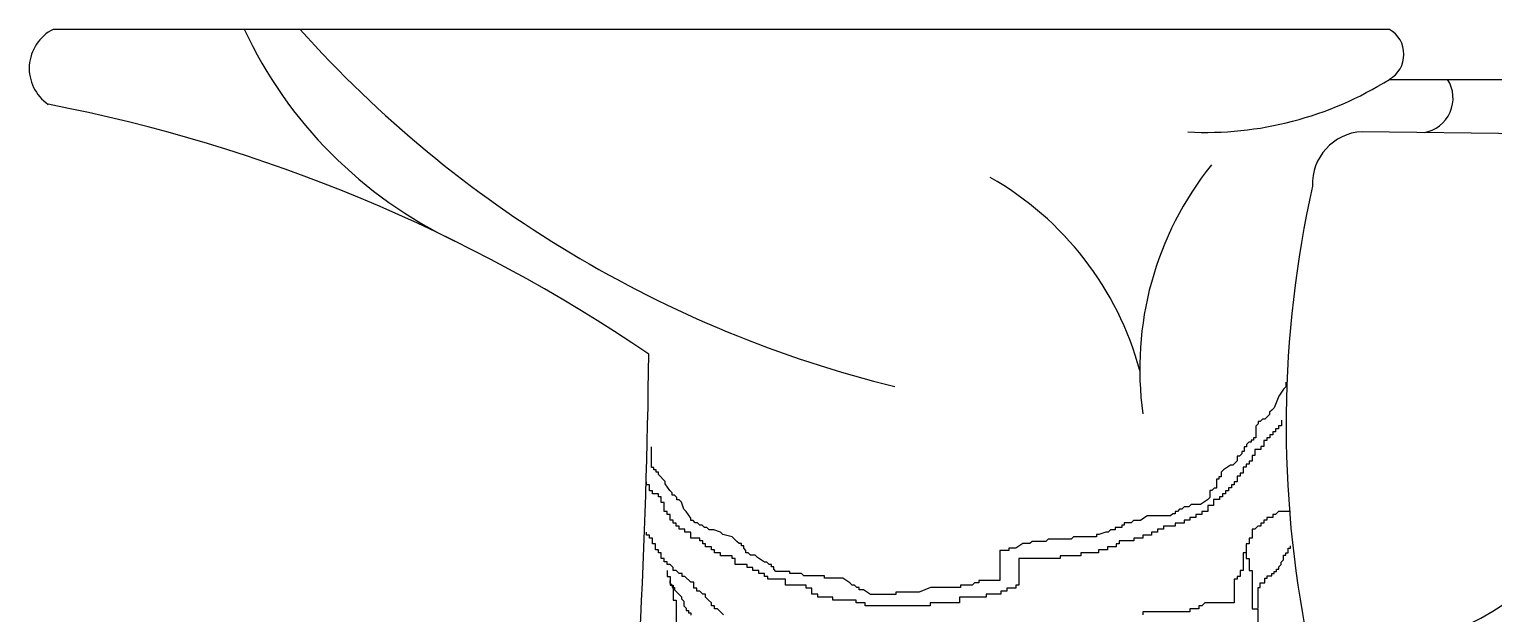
# Model space of a CAD drawing. Header units: millimetres. Extents: x 204800 to 233555, y -2285 to 8522.
# Drawn here: x 223004.9 to 223150.1, y 5886.6 to 5944.6 of the extents above; entities that cross this region are included whole.
import ezdxf

# ---------------------------------------------------------------- set-up
doc = ezdxf.new("R2010")
doc.units = ezdxf.units.MM
for name, color, linetype in [('DIM【标注】', 66, 'Continuous'), ('中线', 90, 'Continuous'), ('家具内线', 8, 'Continuous')]:
    doc.layers.add(name, color=color, linetype=linetype)

# ---------------------------------------------------------------- blocks, each defined once
blk = doc.blocks.new('MK-ZS-0228')
at = {"layer": '中线', "color": 251}
for p, q in [((77766.89, 5443.5), (77899.3, 5443.5)), ((77899.3, 5438.54), (77923.6, 5438.54)), ((77921.81, 5433.04), (77896.59, 5433.35))]:
    blk.add_line(p, q, dxfattribs=at)
for centre, radius, start, end in [((77768.84, 5439.63), 4.33, 116.8635, 235.5032), ((77897.89, 5441.02), 2.85, 299.6067, 60.3933), ((77736.23, 5279.78), 159.17, 55.7093, 79.0759), ((77896.86, 5428.17), 5.19, 92.9575, 182.3918), ((77998.22, 5404.26), 109.15, 167.4642, 191.3434), ((77148.52, 5418.83), 677.43, 349.92009, 359.36179)]:
    blk.add_arc(centre, radius, start, end, dxfattribs=at)
at = {"layer": '家具内线', "color": 251}
for p, q in [((77888.8, 5407.82), (77888.34, 5407.13)), ((77889.03, 5408.05), (77888.8, 5407.82)), ((77889.03, 5408.51), (77889.03, 5408.05)), ((77887.89, 5405.99), (77887.66, 5405.76)), ((77888.34, 5407.13), (77887.89, 5405.99)), ((77886.29, 5404.39), (77886.06, 5404.17)), ((77886.29, 5404.62), (77886.29, 5404.39)), ((77886.51, 5404.62), (77886.29, 5404.62)), ((77886.74, 5404.85), (77886.51, 5404.62)), ((77886.97, 5404.85), (77886.74, 5404.85)), ((77887.43, 5405.31), (77886.97, 5404.85)), ((77887.66, 5405.76), (77887.43, 5405.54)), ((77887.43, 5405.54), (77887.43, 5405.31)), ((77888.62, 5404.77), (77888.62, 5404.19)), ((77885.83, 5403.02), (77885.83, 5402.79)), ((77886.06, 5403.02), (77885.83, 5403.02)), ((77886.06, 5404.17), (77886.06, 5403.02)), ((77887.15, 5403.02), (77887.15, 5402.73)), ((77887.44, 5403.02), (77887.15, 5403.02)), ((77887.44, 5403.31), (77887.44, 5403.02)), ((77887.74, 5403.31), (77887.44, 5403.31)), ((77887.74, 5403.6), (77887.74, 5403.31)), ((77888.03, 5403.6), (77887.74, 5403.6)), ((77888.03, 5403.9), (77888.03, 5403.6)), ((77888.32, 5403.9), (77888.03, 5403.9)), ((77888.32, 5404.19), (77888.32, 5403.9)), ((77888.62, 5404.19), (77888.32, 5404.19)), ((77826.17, 5400.05), (77826.17, 5402.11)), ((77884.69, 5401.65), (77884.69, 5401.42)), ((77884.91, 5401.65), (77884.69, 5401.65)), ((77884.91, 5402.11), (77884.91, 5401.65)), ((77885.14, 5402.11), (77884.91, 5402.11)), ((77885.37, 5402.57), (77885.14, 5402.34)), ((77885.14, 5402.34), (77885.14, 5402.11)), ((77885.6, 5402.57), (77885.37, 5402.57)), ((77885.6, 5402.79), (77885.6, 5402.57)), ((77885.83, 5402.79), (77885.6, 5402.79)), ((77885.98, 5401.85), (77885.98, 5401.26)), ((77886.57, 5401.85), (77885.98, 5401.85)), ((77886.57, 5402.14), (77886.57, 5401.85)), ((77886.86, 5402.14), (77886.57, 5402.14)), ((77886.86, 5402.73), (77886.86, 5402.14)), ((77887.15, 5402.73), (77886.86, 5402.73)), ((77826.4, 5400.05), (77826.17, 5400.05)), ((77826.4, 5399.83), (77826.4, 5400.05)), ((77883.54, 5400.28), (77882.86, 5399.83)), ((77883.77, 5400.28), (77883.54, 5400.28)), ((77884.23, 5400.74), (77883.77, 5400.28)), ((77884.23, 5401.2), (77884.23, 5400.74)), ((77884.46, 5401.2), (77884.23, 5401.2)), ((77884.69, 5401.42), (77884.46, 5401.2)), ((77884.81, 5400.09), (77884.81, 5399.51)), ((77885.1, 5400.09), (77884.81, 5400.09)), ((77885.1, 5400.39), (77885.1, 5400.09)), ((77885.4, 5400.39), (77885.1, 5400.39)), ((77885.4, 5400.68), (77885.4, 5400.39)), ((77885.69, 5400.68), (77885.4, 5400.68)), ((77885.69, 5401.26), (77885.69, 5400.68)), ((77885.98, 5401.26), (77885.69, 5401.26)), ((77825.69, 5398.34), (77825.69, 5398.63)), ((77826.63, 5399.83), (77826.4, 5399.83)), ((77826.63, 5399.6), (77826.63, 5399.83)), ((77826.86, 5399.6), (77826.63, 5399.6)), ((77826.86, 5399.37), (77826.86, 5399.6)), ((77827.54, 5398.68), (77826.86, 5399.37)), ((77827.54, 5398.45), (77827.54, 5398.68)), ((77882.17, 5398.91), (77882.17, 5398)), ((77882.4, 5398.91), (77882.17, 5398.91)), ((77882.4, 5399.14), (77882.4, 5398.91)), ((77882.63, 5399.14), (77882.4, 5399.14)), ((77882.86, 5399.83), (77882.63, 5399.6)), ((77882.63, 5399.6), (77882.63, 5399.14)), ((77883.93, 5398.63), (77883.93, 5398.34)), ((77884.23, 5398.63), (77883.93, 5398.63)), ((77884.23, 5399.22), (77884.23, 5398.63)), ((77884.52, 5399.22), (77884.23, 5399.22)), ((77884.52, 5399.51), (77884.52, 5399.22)), ((77884.81, 5399.51), (77884.52, 5399.51)), ((77825.98, 5398.34), (77825.69, 5398.34)), ((77825.98, 5397.75), (77825.98, 5398.34)), ((77826.27, 5397.75), (77825.98, 5397.75)), ((77826.27, 5397.46), (77826.27, 5397.75)), ((77826.86, 5397.46), (77826.27, 5397.46)), ((77826.86, 5397.17), (77826.86, 5397.46)), ((77827.15, 5397.17), (77826.86, 5397.17)), ((77827.15, 5396.58), (77827.15, 5397.17)), ((77828, 5397.77), (77827.54, 5398.45)), ((77828.23, 5397.54), (77828, 5397.77)), ((77828.23, 5397.31), (77828.23, 5397.54)), ((77828.46, 5397.31), (77828.23, 5397.31)), ((77828.69, 5397.08), (77828.46, 5397.31)), ((77881.49, 5397.77), (77881.49, 5397.08)), ((77881.71, 5397.77), (77881.49, 5397.77)), ((77881.94, 5398), (77881.71, 5397.77)), ((77882.17, 5398), (77881.94, 5398)), ((77882.47, 5397.17), (77882.47, 5396.88)), ((77882.76, 5397.17), (77882.47, 5397.17)), ((77882.76, 5397.46), (77882.76, 5397.17)), ((77883.05, 5397.46), (77882.76, 5397.46)), ((77883.05, 5397.75), (77883.05, 5397.46)), ((77883.35, 5397.75), (77883.05, 5397.75)), ((77883.35, 5398.05), (77883.35, 5397.75)), ((77883.64, 5398.05), (77883.35, 5398.05)), ((77883.64, 5398.34), (77883.64, 5398.05)), ((77883.93, 5398.34), (77883.64, 5398.34)), ((77827.44, 5396.58), (77827.15, 5396.58)), ((77827.44, 5395.71), (77827.44, 5396.58)), ((77827.74, 5395.71), (77827.44, 5395.71)), ((77827.74, 5395.41), (77827.74, 5395.71)), ((77828.69, 5396.86), (77828.69, 5397.08)), ((77828.91, 5396.86), (77828.69, 5396.86)), ((77829.14, 5396.63), (77828.91, 5396.86)), ((77829.37, 5395.94), (77829.14, 5396.63)), ((77829.6, 5395.71), (77829.37, 5395.94)), ((77830.06, 5395.03), (77829.6, 5395.71)), ((77878.06, 5395.71), (77878.06, 5395.48)), ((77878.29, 5395.71), (77878.06, 5395.71)), ((77878.51, 5395.94), (77878.29, 5395.71)), ((77878.74, 5395.94), (77878.51, 5395.94)), ((77878.97, 5396.17), (77878.74, 5395.94)), ((77879.43, 5396.17), (77878.97, 5396.17)), ((77879.66, 5396.4), (77879.43, 5396.17)), ((77880.57, 5396.4), (77879.66, 5396.4)), ((77881.26, 5396.86), (77880.57, 5396.4)), ((77880.71, 5395.71), (77880.71, 5395.41)), ((77881.3, 5395.71), (77880.71, 5395.71)), ((77881.49, 5397.08), (77881.26, 5396.86)), ((77881.3, 5396.29), (77881.3, 5395.71)), ((77881.88, 5396.29), (77881.3, 5396.29)), ((77881.88, 5396.88), (77881.88, 5396.29)), ((77882.47, 5396.88), (77881.88, 5396.88)), ((77888.32, 5395.71), (77888.03, 5395.41)), ((77889.49, 5395.71), (77888.32, 5395.71)), ((77828.03, 5395.41), (77827.74, 5395.41)), ((77828.03, 5394.83), (77828.03, 5395.41)), ((77828.32, 5394.83), (77828.03, 5394.83)), ((77828.32, 5394.54), (77828.32, 5394.83)), ((77828.61, 5394.54), (77828.32, 5394.54)), ((77828.61, 5394.24), (77828.61, 5394.54)), ((77828.91, 5394.24), (77828.61, 5394.24)), ((77828.91, 5393.95), (77828.91, 5394.24)), ((77830.06, 5394.8), (77830.06, 5395.03)), ((77830.29, 5394.8), (77830.06, 5394.8)), ((77830.51, 5394.57), (77830.29, 5394.8)), ((77830.74, 5394.57), (77830.51, 5394.57)), ((77830.97, 5394.34), (77830.74, 5394.57)), ((77831.2, 5394.34), (77830.97, 5394.34)), ((77831.43, 5394.11), (77831.2, 5394.34)), ((77872.8, 5394.34), (77872.8, 5394.11)), ((77873.03, 5394.34), (77872.8, 5394.34)), ((77873.03, 5394.57), (77873.03, 5394.34)), ((77873.71, 5394.57), (77873.03, 5394.57)), ((77873.94, 5394.8), (77873.71, 5394.57)), ((77874.63, 5394.8), (77873.94, 5394.8)), ((77875.31, 5395.26), (77874.63, 5394.8)), ((77877.6, 5395.26), (77875.31, 5395.26)), ((77876.91, 5394.24), (77876.91, 5393.95)), ((77878.08, 5394.24), (77876.91, 5394.24)), ((77877.83, 5395.48), (77877.6, 5395.26)), ((77878.06, 5395.48), (77877.83, 5395.48)), ((77878.08, 5394.54), (77878.08, 5394.24)), ((77878.96, 5394.54), (77878.08, 5394.54)), ((77878.96, 5394.83), (77878.96, 5394.54)), ((77879.54, 5394.83), (77878.96, 5394.83)), ((77879.54, 5395.12), (77879.54, 5394.83)), ((77880.13, 5395.12), (77879.54, 5395.12)), ((77880.13, 5395.41), (77880.13, 5395.12)), ((77880.71, 5395.41), (77880.13, 5395.41)), ((77886.27, 5394.24), (77885.98, 5393.95)), ((77886.57, 5394.24), (77886.27, 5394.24)), ((77886.57, 5394.54), (77886.57, 5394.24)), ((77886.86, 5394.54), (77886.57, 5394.54)), ((77886.86, 5394.83), (77886.86, 5394.54)), ((77887.15, 5394.83), (77886.86, 5394.83)), ((77887.15, 5395.12), (77887.15, 5394.83)), ((77887.74, 5395.12), (77887.15, 5395.12)), ((77887.74, 5395.41), (77887.74, 5395.12)), ((77888.03, 5395.41), (77887.74, 5395.41)), ((77825.69, 5393.37), (77825.69, 5393.66)), ((77825.98, 5393.37), (77825.69, 5393.37)), ((77825.98, 5393.07), (77825.98, 5393.37)), ((77826.27, 5393.07), (77825.98, 5393.07)), ((77826.27, 5392.49), (77826.27, 5393.07)), ((77829.49, 5393.95), (77828.91, 5393.95)), ((77829.49, 5393.66), (77829.49, 5393.95)), ((77830.08, 5393.66), (77829.49, 5393.66)), ((77830.08, 5393.07), (77830.08, 5393.66)), ((77830.96, 5393.07), (77830.08, 5393.07)), ((77830.96, 5392.78), (77830.96, 5393.07)), ((77831.25, 5392.78), (77830.96, 5392.78)), ((77831.25, 5392.49), (77831.25, 5392.78)), ((77831.66, 5394.11), (77831.43, 5394.11)), ((77831.89, 5393.89), (77831.66, 5394.11)), ((77832.34, 5393.89), (77831.89, 5393.89)), ((77833.03, 5393.66), (77832.34, 5393.89)), ((77833.26, 5393.43), (77833.03, 5393.66)), ((77834.17, 5393.2), (77833.26, 5393.43)), ((77834.63, 5392.74), (77834.17, 5393.2)), ((77865.49, 5392.97), (77865.26, 5392.74)), ((77867.77, 5392.97), (77865.49, 5392.97)), ((77868, 5393.2), (77867.77, 5392.97)), ((77870.29, 5393.2), (77868, 5393.2)), ((77870.29, 5393.43), (77870.29, 5393.2)), ((77870.51, 5393.43), (77870.29, 5393.43)), ((77871.2, 5393.66), (77870.51, 5393.43)), ((77871.43, 5393.66), (77871.2, 5393.66)), ((77871.66, 5393.89), (77871.43, 5393.66)), ((77872.11, 5393.89), (77871.66, 5393.89)), ((77872.11, 5394.11), (77872.11, 5393.89)), ((77872.8, 5394.11), (77872.11, 5394.11)), ((77872.52, 5392.78), (77872.52, 5392.49)), ((77873.98, 5392.78), (77872.52, 5392.78)), ((77873.98, 5393.07), (77873.98, 5392.78)), ((77874.86, 5393.07), (77873.98, 5393.07)), ((77874.86, 5393.37), (77874.86, 5393.07)), ((77875.74, 5393.37), (77874.86, 5393.37)), ((77875.74, 5393.66), (77875.74, 5393.37)), ((77876.32, 5393.66), (77875.74, 5393.66)), ((77876.32, 5393.95), (77876.32, 5393.66)), ((77876.91, 5393.95), (77876.32, 5393.95)), ((77885.4, 5393.07), (77885.4, 5392.49)), ((77885.69, 5393.07), (77885.4, 5393.07)), ((77885.69, 5393.95), (77885.69, 5393.07)), ((77885.98, 5393.95), (77885.69, 5393.95)), ((77826.56, 5392.49), (77826.27, 5392.49)), ((77826.56, 5391.9), (77826.56, 5392.49)), ((77826.86, 5391.9), (77826.56, 5391.9)), ((77826.86, 5391.61), (77826.86, 5391.9)), ((77827.15, 5391.61), (77826.86, 5391.61)), ((77827.15, 5391.03), (77827.15, 5391.61)), ((77831.54, 5392.49), (77831.25, 5392.49)), ((77831.54, 5392.2), (77831.54, 5392.49)), ((77832.13, 5392.2), (77831.54, 5392.2)), ((77832.13, 5391.9), (77832.13, 5392.2)), ((77832.42, 5391.9), (77832.13, 5391.9)), ((77832.42, 5391.61), (77832.42, 5391.9)), ((77833, 5391.61), (77832.42, 5391.61)), ((77833, 5391.32), (77833, 5391.61)), ((77834.17, 5391.32), (77833, 5391.32)), ((77834.17, 5391.03), (77834.17, 5391.32)), ((77834.86, 5392.52), (77834.63, 5392.74)), ((77835.09, 5392.52), (77834.86, 5392.52)), ((77835.09, 5392.29), (77835.09, 5392.52)), ((77835.31, 5392.29), (77835.09, 5392.29)), ((77835.31, 5392.06), (77835.31, 5392.29)), ((77835.54, 5391.83), (77835.31, 5392.06)), ((77835.54, 5391.6), (77835.54, 5391.83)), ((77835.77, 5391.6), (77835.54, 5391.6)), ((77836, 5391.37), (77835.77, 5391.6)), ((77836.46, 5391.37), (77836, 5391.37)), ((77836.69, 5391.14), (77836.46, 5391.37)), ((77860.69, 5391.83), (77860.69, 5388.86)), ((77861.6, 5391.83), (77860.69, 5391.83)), ((77861.6, 5392.06), (77861.6, 5391.83)), ((77862.29, 5392.06), (77861.6, 5392.06)), ((77862.97, 5392.52), (77862.29, 5392.06)), ((77863.66, 5392.52), (77862.97, 5392.52)), ((77863.89, 5392.74), (77863.66, 5392.52)), ((77865.26, 5392.74), (77863.89, 5392.74)), ((77866.66, 5391.32), (77866.66, 5391.03)), ((77868.71, 5391.32), (77866.66, 5391.32)), ((77868.71, 5391.61), (77868.71, 5391.32)), ((77870.47, 5391.61), (77868.71, 5391.61)), ((77870.47, 5391.9), (77870.47, 5391.61)), ((77871.35, 5391.9), (77870.47, 5391.9)), ((77871.35, 5392.2), (77871.35, 5391.9)), ((77872.22, 5392.2), (77871.35, 5392.2)), ((77872.22, 5392.49), (77872.22, 5392.2)), ((77872.52, 5392.49), (77872.22, 5392.49)), ((77884.81, 5391.61), (77884.81, 5389.86)), ((77885.1, 5391.61), (77884.81, 5391.61)), ((77885.1, 5392.49), (77885.1, 5391.61)), ((77885.4, 5392.49), (77885.1, 5392.49)), ((77885.1, 5391.61), (77885.1, 5391.03)), ((77888.8, 5391.37), (77889.03, 5391.37)), ((77888.8, 5390.92), (77888.8, 5391.37)), ((77889.03, 5391.6), (77889.26, 5391.6)), ((77889.03, 5391.37), (77889.03, 5391.6)), ((77889.26, 5392.06), (77889.49, 5392.06)), ((77889.26, 5391.6), (77889.26, 5392.06)), ((77889.49, 5392.06), (77889.49, 5392.29)), ((77827.44, 5391.03), (77827.15, 5391.03)), ((77827.44, 5390.73), (77827.44, 5391.03)), ((77827.74, 5390.73), (77827.44, 5390.73)), ((77827.74, 5390.44), (77827.74, 5390.73)), ((77828.03, 5390.44), (77827.74, 5390.44)), ((77828.32, 5390.15), (77828.03, 5390.44)), ((77828.32, 5389.86), (77828.32, 5390.15)), ((77834.47, 5391.03), (77834.17, 5391.03)), ((77834.47, 5390.44), (77834.47, 5391.03)), ((77835.64, 5390.44), (77834.47, 5390.44)), ((77835.64, 5390.15), (77835.64, 5390.44)), ((77836.22, 5390.15), (77835.64, 5390.15)), ((77836.22, 5389.86), (77836.22, 5390.15)), ((77837.37, 5390.69), (77836.69, 5391.14)), ((77837.6, 5390.69), (77837.37, 5390.69)), ((77837.83, 5390.46), (77837.6, 5390.69)), ((77838.06, 5390.46), (77837.83, 5390.46)), ((77838.06, 5390.23), (77838.06, 5390.46)), ((77838.29, 5390.23), (77838.06, 5390.23)), ((77838.29, 5390), (77838.29, 5390.23)), ((77838.51, 5389.77), (77838.29, 5390)), ((77862.57, 5391.03), (77862.57, 5388.39)), ((77866.66, 5391.03), (77862.57, 5391.03)), ((77885.1, 5391.03), (77885.4, 5391.03)), ((77885.4, 5391.03), (77885.4, 5389.86)), ((77888.11, 5390), (77888.34, 5390)), ((77888.11, 5389.77), (77888.11, 5390)), ((77888.34, 5390.23), (77888.57, 5390.46)), ((77888.34, 5390), (77888.34, 5390.23)), ((77888.57, 5390.69), (77888.8, 5390.92)), ((77888.57, 5390.46), (77888.57, 5390.69)), ((77827.74, 5389.86), (77827.74, 5389.27)), ((77827.74, 5389.27), (77828.03, 5389.27)), ((77828, 5388.86), (77828, 5388.63)), ((77828, 5388.63), (77828.23, 5388.4)), ((77828.03, 5389.27), (77828.03, 5388.39)), ((77828.61, 5389.86), (77828.32, 5389.86)), ((77828.91, 5389.56), (77828.61, 5389.86)), ((77829.2, 5389.56), (77828.91, 5389.56)), ((77829.2, 5389.27), (77829.2, 5389.56)), ((77829.49, 5389.27), (77829.2, 5389.27)), ((77830.08, 5388.69), (77829.49, 5389.27)), ((77830.37, 5388.69), (77830.08, 5388.69)), ((77830.37, 5388.1), (77830.37, 5388.69)), ((77836.81, 5389.86), (77836.22, 5389.86)), ((77836.81, 5389.56), (77836.81, 5389.86)), ((77837.39, 5389.56), (77836.81, 5389.56)), ((77837.39, 5389.27), (77837.39, 5389.56)), ((77837.69, 5389.27), (77837.39, 5389.27)), ((77837.69, 5388.98), (77837.69, 5389.27)), ((77839.44, 5388.98), (77837.69, 5388.98)), ((77839.89, 5389.77), (77838.51, 5389.77)), ((77839.44, 5388.39), (77839.44, 5388.98)), ((77839.89, 5389.55), (77839.89, 5389.77)), ((77841.03, 5389.55), (77839.89, 5389.55)), ((77841.26, 5389.32), (77841.03, 5389.55)), ((77843.31, 5389.32), (77841.26, 5389.32)), ((77843.31, 5389.09), (77843.31, 5389.32)), ((77845.14, 5389.09), (77843.31, 5389.09)), ((77845.83, 5388.63), (77845.14, 5389.09)), ((77846.06, 5388.4), (77845.83, 5388.63)), ((77858.17, 5388.63), (77857.94, 5388.4)), ((77858.63, 5388.63), (77858.17, 5388.63)), ((77858.63, 5388.86), (77858.63, 5388.63)), ((77860.69, 5388.86), (77858.63, 5388.86)), ((77883.93, 5388.98), (77883.93, 5386.64)), ((77884.23, 5388.98), (77883.93, 5388.98)), ((77884.23, 5389.27), (77884.23, 5388.98)), ((77884.52, 5389.27), (77884.23, 5389.27)), ((77884.52, 5389.86), (77884.52, 5389.27)), ((77884.81, 5389.86), (77884.52, 5389.86)), ((77885.4, 5389.86), (77885.69, 5389.86)), ((77885.69, 5389.86), (77885.69, 5386.05)), ((77886.51, 5388.63), (77886.97, 5388.63)), ((77886.51, 5388.18), (77886.51, 5388.63)), ((77886.97, 5389.09), (77887.2, 5389.09)), ((77886.97, 5388.63), (77886.97, 5389.09)), ((77887.2, 5389.32), (77887.66, 5389.32)), ((77887.2, 5389.09), (77887.2, 5389.32)), ((77887.66, 5389.55), (77887.89, 5389.55)), ((77887.66, 5389.32), (77887.66, 5389.55)), ((77887.89, 5389.77), (77888.11, 5389.77)), ((77887.89, 5389.55), (77887.89, 5389.77)), ((77828.03, 5388.39), (77828.32, 5388.39)), ((77828.23, 5388.4), (77828.23, 5388.18)), ((77828.23, 5388.18), (77828.46, 5388.18)), ((77828.32, 5388.39), (77828.32, 5386.93)), ((77828.46, 5388.18), (77828.46, 5387.95)), ((77828.46, 5387.95), (77828.69, 5387.72)), ((77828.69, 5387.72), (77828.91, 5387.49)), ((77828.91, 5387.49), (77829.14, 5387.26)), ((77829.14, 5387.26), (77829.14, 5387.03)), ((77829.14, 5387.03), (77829.37, 5386.8)), ((77830.66, 5388.1), (77830.37, 5388.1)), ((77830.66, 5387.81), (77830.66, 5388.1)), ((77830.96, 5387.81), (77830.66, 5387.81)), ((77831.25, 5387.52), (77830.96, 5387.81)), ((77831.54, 5387.52), (77831.25, 5387.52)), ((77831.54, 5387.22), (77831.54, 5387.52)), ((77831.83, 5386.93), (77831.54, 5387.22)), ((77841.49, 5388.39), (77839.44, 5388.39)), ((77841.49, 5388.1), (77841.49, 5388.39)), ((77842.08, 5388.1), (77841.49, 5388.1)), ((77842.08, 5387.52), (77842.08, 5388.1)), ((77842.66, 5387.52), (77842.08, 5387.52)), ((77842.66, 5387.22), (77842.66, 5387.52)), ((77844.13, 5387.22), (77842.66, 5387.22)), ((77844.13, 5386.93), (77844.13, 5387.22)), ((77846.29, 5388.4), (77846.06, 5388.4)), ((77846.51, 5388.18), (77846.29, 5388.4)), ((77846.74, 5388.18), (77846.51, 5388.18)), ((77846.74, 5387.95), (77846.74, 5388.18)), ((77847.2, 5387.95), (77846.74, 5387.95)), ((77847.89, 5387.49), (77847.2, 5387.95)), ((77850.4, 5387.49), (77847.89, 5387.49)), ((77850.4, 5387.72), (77850.4, 5387.49)), ((77852.69, 5387.72), (77850.4, 5387.72)), ((77853.83, 5388.18), (77852.69, 5387.72)), ((77856.8, 5388.18), (77853.83, 5388.18)), ((77856.71, 5387.22), (77856.71, 5386.64)), ((77859.35, 5387.22), (77856.71, 5387.22)), ((77856.8, 5388.4), (77856.8, 5388.18)), ((77857.94, 5388.4), (77856.8, 5388.4)), ((77859.35, 5387.52), (77859.35, 5387.22)), ((77860.81, 5387.52), (77859.35, 5387.52)), ((77860.81, 5387.81), (77860.81, 5387.52)), ((77861.4, 5387.81), (77860.81, 5387.81)), ((77861.4, 5388.1), (77861.4, 5387.81)), ((77862.27, 5388.1), (77861.4, 5388.1)), ((77862.27, 5388.39), (77862.27, 5388.1)), ((77862.57, 5388.39), (77862.27, 5388.39)), ((77886.29, 5388.18), (77886.51, 5388.18)), ((77886.29, 5386.12), (77886.29, 5388.18)), ((77828.32, 5386.93), (77828.61, 5386.93)), ((77828.61, 5386.93), (77828.61, 5378.16)), ((77829.37, 5386.8), (77829.37, 5386.35)), ((77829.37, 5386.35), (77829.6, 5386.12)), ((77829.6, 5386.12), (77829.6, 5385.89)), ((77829.6, 5385.89), (77829.83, 5385.89)), ((77829.83, 5385.89), (77829.83, 5385.66)), ((77829.83, 5385.66), (77830.06, 5385.66)), ((77830.06, 5385.66), (77830.06, 5385.43)), ((77832.13, 5386.64), (77831.83, 5386.93)), ((77832.13, 5386.35), (77832.13, 5386.64)), ((77832.42, 5386.35), (77832.13, 5386.35)), ((77832.42, 5386.05), (77832.42, 5386.35)), ((77832.71, 5386.05), (77832.42, 5386.05)), ((77833, 5385.76), (77832.71, 5386.05)), ((77833.3, 5385.47), (77833, 5385.76)), ((77846.47, 5386.93), (77844.13, 5386.93)), ((77846.47, 5386.64), (77846.47, 5386.93)), ((77847.35, 5386.64), (77846.47, 5386.64)), ((77847.35, 5386.35), (77847.35, 5386.64)), ((77853.79, 5386.35), (77847.35, 5386.35)), ((77853.79, 5386.64), (77853.79, 5386.35)), ((77856.71, 5386.64), (77853.79, 5386.64)), ((77874.86, 5385.76), (77874.86, 5385.47)), ((77879.54, 5385.76), (77874.86, 5385.76)), ((77879.54, 5386.05), (77879.54, 5385.76)), ((77880.42, 5386.05), (77879.54, 5386.05)), ((77880.42, 5386.35), (77880.42, 5386.05)), ((77880.71, 5386.35), (77880.42, 5386.35)), ((77881.01, 5386.64), (77880.71, 5386.35)), ((77883.93, 5386.64), (77881.01, 5386.64)), ((77885.69, 5386.05), (77886.27, 5386.05)), ((77886.27, 5386.05), (77886.27, 5382.84))]:
    blk.add_line(p, q, dxfattribs=at)
for centre, radius, start, end in [((77825.54, 5462.13), 43.88, 205.1207, 244.5441), ((77878.17, 5521.26), 116.56, 221.8427, 256.1621), ((77881.07, 5467.49), 34.21, 267.0798, 302.1907), ((77902.15, 5436.68), 3.46, 279.6568, 32.5166), ((77906.85, 5409.85), 32.29, 141.2647, 187.9649), ((77844.13, 5401.42), 31.54, 15.2081, 60.3144), ((77894.42, 5411.15), 29.5, 270.3148, 358.4269)]:
    blk.add_arc(centre, radius, start, end, dxfattribs=at)

msp = doc.modelspace()

# ---------------------------------------------------------------- block references
at = {"layer": 'DIM【标注】', "color": 4, "ltscale": 6}
msp.add_blockref('MK-ZS-0228', (145240.43, 501.06), dxfattribs=at)

doc.saveas('drawing.dxf')
